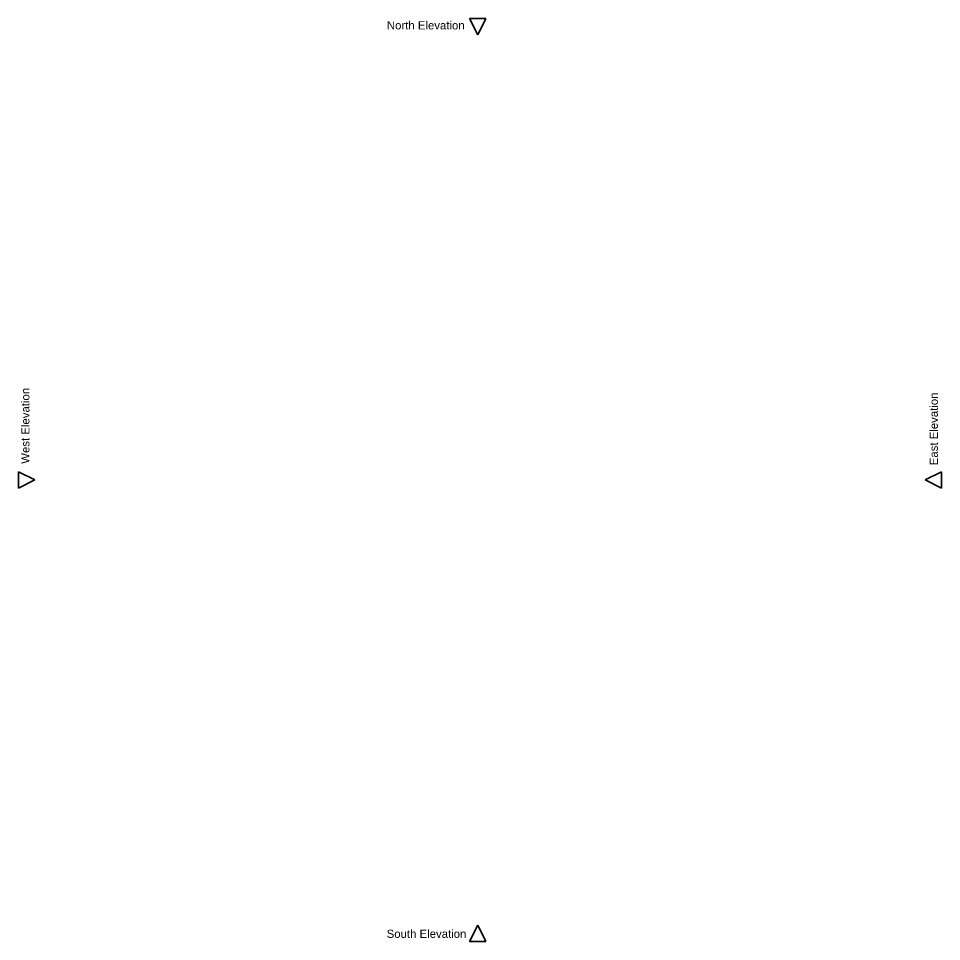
# Model space of a CAD drawing. Header units: millimetres. Extents: x -102235 to 28000, y -9692 to 28742.
# Drawn here: x -6000 to 28000, y -6000 to 27998 of the extents above; entities that cross this region are included whole.
import ezdxf

# ---------------------------------------------------------------- set-up
doc = ezdxf.new("R2010")
doc.units = ezdxf.units.MM
doc.header["$MEASUREMENT"] = 0
doc.linetypes.add('Wipeout_Contour', pattern=[1000, 0, -1000])
doc.layers.add('Marker - Elevation', color=7, linetype='Continuous')
doc.layers.add('Marker - Elevation_Pen_No__25', color=7, linetype='Continuous', lineweight=35, true_color=0x40a5ff)
doc.layers.add('Marker - Elevation_Pen_No__6', color=5, linetype='Continuous', lineweight=35)
doc.styles.add('GENERATED_STYLE_1', font='arial.ttf')

# ---------------------------------------------------------------- blocks, each defined once
blk = doc.blocks.new('Elevation_1', base_point=(-6000, 23000))
at = {"layer": 'Marker - Elevation_Pen_No__6', "insert": (-5592, 11480), "char_height": 300, "attachment_point": 7, "rotation": 90, "style": 'GENERATED_STYLE_1'}
blk.add_mtext('\\A1;{\\fArial|b0|i0|c0|p34; West Elevation}', dxfattribs=at)
at = {"color": 254, "linetype": 'Wipeout_Contour', "lineweight": 0, "ltscale": 37315.351783}
blk.add_wipeout([(-6000, 11300), (-6000, 10700), (-5400, 11000)], dxfattribs=at).dxf.layer = 'Marker - Elevation'
at = {"layer": 'Marker - Elevation_Pen_No__25', "linetype": 'Continuous'}
for p, q in [((-6000, 11300), (-6000, 10700)), ((-5400, 11000), (-6000, 11300)), ((-6000, 10700), (-5400, 11000))]:
    blk.add_line(p, q, dxfattribs=at)
blk = doc.blocks.new('Elevation_2', base_point=(-1085, -6000))
at = {"color": 254, "linetype": 'Wipeout_Contour', "lineweight": 0, "ltscale": 37091.604238}
blk.add_wipeout([(10615, -6000), (11215, -6000), (10915, -5400)], dxfattribs=at).dxf.layer = 'Marker - Elevation'
at = {"layer": 'Marker - Elevation_Pen_No__25', "linetype": 'Continuous'}
for p, q in [((10915, -5400), (10615, -6000)), ((11215, -6000), (10915, -5400)), ((10615, -6000), (11215, -6000))]:
    blk.add_line(p, q, dxfattribs=at)
at = {"layer": 'Marker - Elevation_Pen_No__6', "insert": (7446, -5868), "char_height": 300, "attachment_point": 7, "style": 'GENERATED_STYLE_1'}
blk.add_mtext('\\A1;{\\fArial|b0|i0|c0|p34; South Elevation}', dxfattribs=at)
blk = doc.blocks.new('Elevation_3', base_point=(28000, 23000))
at = {"layer": 'Marker - Elevation_Pen_No__6', "insert": (27868, 14220), "char_height": 300, "attachment_point": 9, "rotation": 90, "style": 'GENERATED_STYLE_1'}
blk.add_mtext('\\A1;{\\fArial|b0|i0|c0|p34; East Elevation}', dxfattribs=at)
at = {"color": 254, "linetype": 'Wipeout_Contour', "lineweight": 0, "ltscale": 89694.148194}
blk.add_wipeout([(28000, 11300), (28000, 10700), (27400, 11000)], dxfattribs=at).dxf.layer = 'Marker - Elevation'
at = {"layer": 'Marker - Elevation_Pen_No__25', "linetype": 'Continuous'}
for p, q in [((27400, 11000), (28000, 11300)), ((28000, 11300), (28000, 10700)), ((28000, 10700), (27400, 11000))]:
    blk.add_line(p, q, dxfattribs=at)
blk = doc.blocks.new('Elevation_4', base_point=(-1085, 27998))
at = {"layer": 'Marker - Elevation_Pen_No__6', "insert": (10435, 27591), "char_height": 300, "attachment_point": 9, "style": 'GENERATED_STYLE_1'}
blk.add_mtext('\\A1;{\\fArial|b0|i0|c0|p34; North Elevation}', dxfattribs=at)
at = {"color": 254, "linetype": 'Wipeout_Contour', "lineweight": 0, "ltscale": 89597.050306}
blk.add_wipeout([(10615, 27998), (11215, 27998), (10915, 27398)], dxfattribs=at).dxf.layer = 'Marker - Elevation'
at = {"layer": 'Marker - Elevation_Pen_No__25', "linetype": 'Continuous'}
for p, q in [((10915, 27398), (10615, 27998)), ((10615, 27998), (11215, 27998)), ((11215, 27998), (10915, 27398))]:
    blk.add_line(p, q, dxfattribs=at)

msp = doc.modelspace()

# ---------------------------------------------------------------- block references
at = {"layer": 'Marker - Elevation', "color": 151, "lineweight": 20, "true_color": 0x80c2ff}
for name, p in [('Elevation_4', (-1085, 27998)), ('Elevation_1', (-6000, 23000)), ('Elevation_3', (28000, 23000)), ('Elevation_2', (-1085, -6000))]:
    msp.add_blockref(name, p, dxfattribs=at)

doc.saveas('drawing.dxf')
